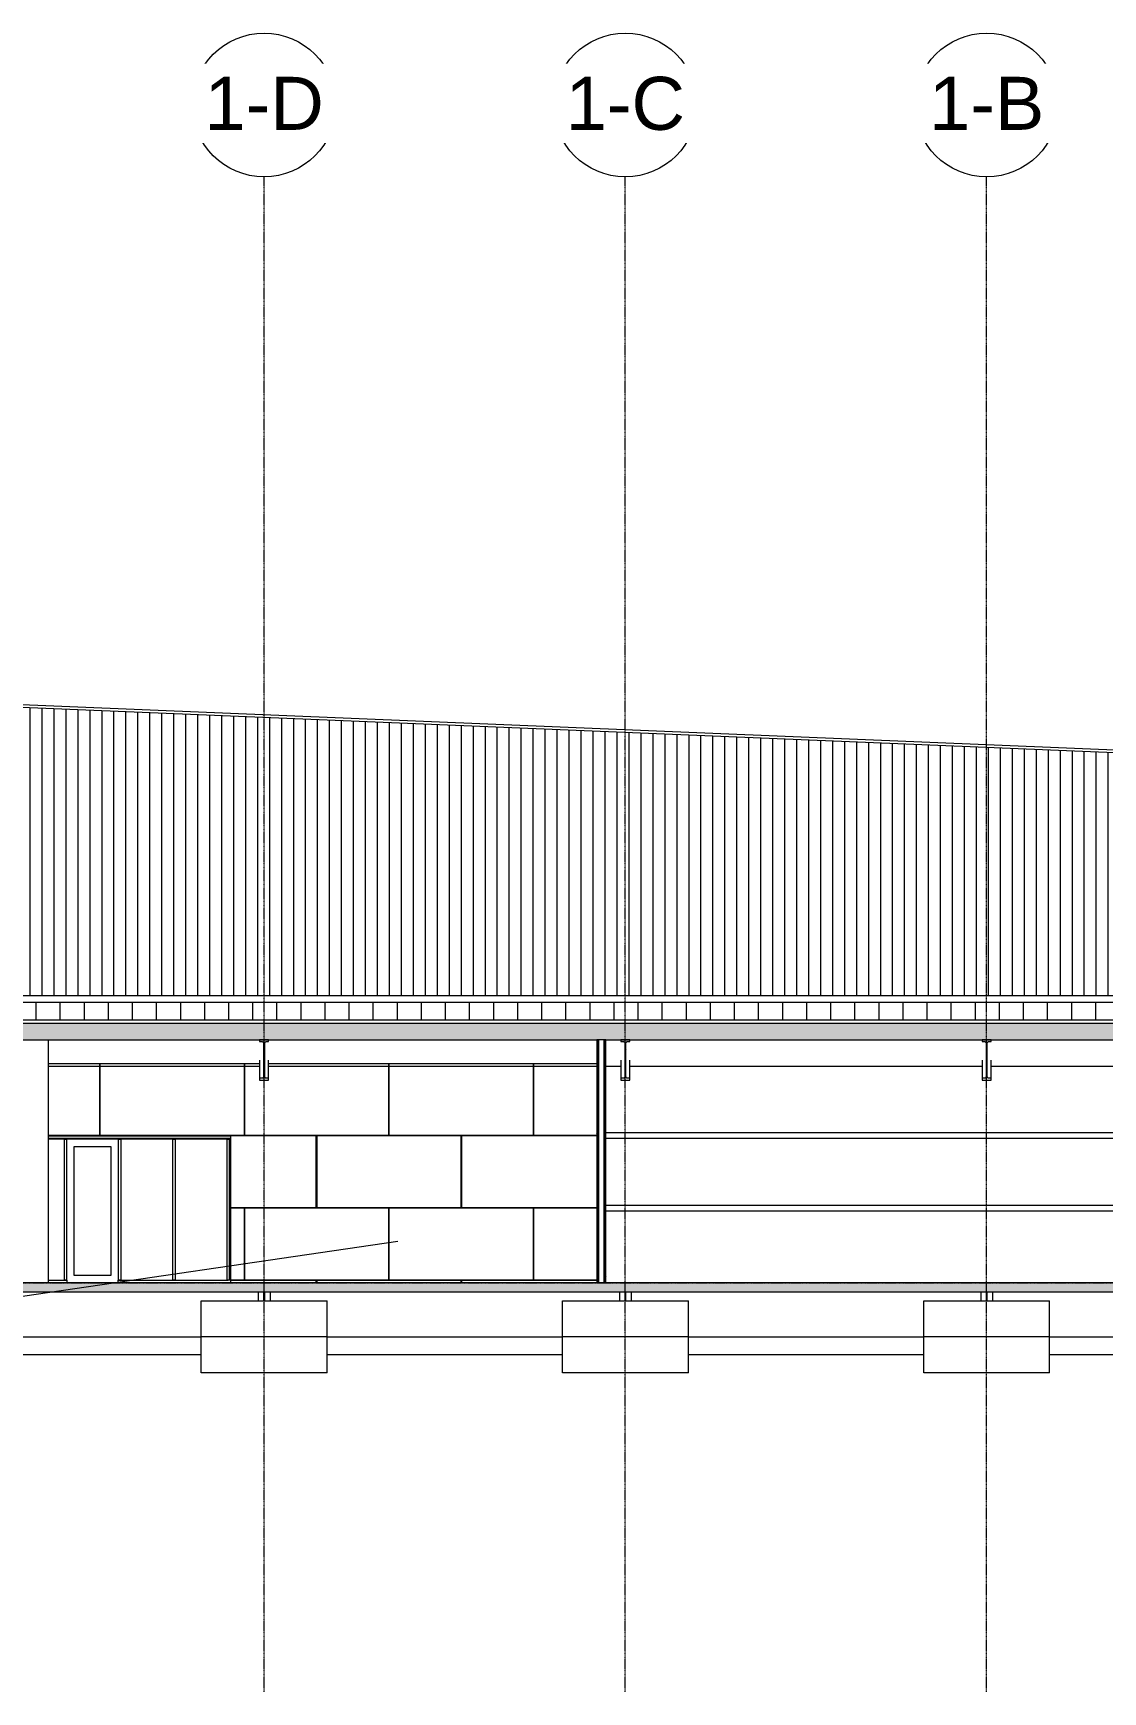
# Model space of a CAD drawing. Header units: inches. Extents: x 21386 to 98862, y -290 to 853.
# Drawn here: x 28499 to 29214, y -273 to 835 of the extents above; entities that cross this region are included whole.
import ezdxf

# ---------------------------------------------------------------- set-up
doc = ezdxf.new("R2010")
doc.units = ezdxf.units.IN
doc.header["$MEASUREMENT"] = 0
doc.linetypes.add('Grid Line 1_2_', pattern=[0.875, 0.5, -0.125, 0.125, -0.125])
doc.linetypes.add('Hidden 1_8_', pattern=[0.1875, 0.125, -0.0625])
for name, color, linetype, lineweight in [('A-ANNO-IDEN', 131, 'Continuous', 9), ('A-CLNG', 13, 'Continuous', 13), ('A-CLNG-PATT', 13, 'Continuous', 25), ('A-DOOR', 31, 'Continuous', 13), ('A-FLOR', 192, 'Continuous', 13), ('A-FLOR-LEVL', 51, 'Continuous', 9), ('A-FLOR-PATT', 8, 'Continuous', 25), ('A-GLAZ-CURT', 52, 'Continuous', 13), ('A-GLAZ-CWMG', 51, 'Continuous', 13), ('A-ROOF', 132, 'Continuous', 13), ('A-ROOF-PATT', 132, 'Continuous', 13), ('A-WALL', 113, 'Continuous', 13), ('A-WALL-PATT', 111, 'Continuous', 25), ('I-WALL', 2, 'Continuous', 13), ('S-BEAM', 12, 'Continuous', 13), ('S-COLS', 52, 'Continuous', 13), ('S-FNDN', 32, 'Continuous', 13), ('S-GRID', 1, 'Continuous', 9), ('S-GRID-IDEN', 1, 'Continuous', 9)]:
    doc.layers.add(name, color=color, linetype=linetype, lineweight=lineweight)
doc.styles.add('Arial_2', font='arial.ttf', dxfattribs={"height": 35.407186})
pattern_1 = [(45, (22033.272, 107.706), (-19.007, 19.007), []), (45, (22033.272, 136.506), (-19.007, 19.007), [])]
pattern_2 = [(0, (22033.272, 107.706), (61.44, 15.36), [2.534, -43.546, 2.534, -43.546, -245.76]), (0, (22033.272, 107.706), (61.44, 15.36), [-92.16, 2.534, -89.626, 2.534, -43.546, -107.52]), (0, (22033.272, 107.706), (61.44, 15.36), [-230.4, 2.534, -28.186, 2.534, -74.266]), (120, (22056.312, 115.386), (-44.02215, 45.5286), [2.534, -43.546, 2.534, -43.546, -245.76]), (120, (22056.312, 115.386), (-44.02215, 45.5286), [-92.16, 2.534, -89.626, 2.534, -43.546, -107.52]), (120, (22056.312, 115.386), (-44.02215, 45.5286), [-230.4, 2.534, -28.186, 2.534, -74.266]), (240, (22063.992, 146.106), (-17.41785, -60.8886), [2.534, -43.546, 2.534, -43.546, -245.76]), (240, (22063.992, 146.106), (-17.41785, -60.8886), [-92.16, 2.534, -89.626, 2.534, -43.546, -107.52]), (240, (22063.992, 146.106), (-17.41785, -60.8886), [-230.4, 2.534, -28.186, 2.534, -74.266])]

# ---------------------------------------------------------------- blocks, each defined once
blk = doc.blocks.new('Struct_Xcel_Sports Complex_rvt-2-Building Section - North_South looking East _ Clinic')
at = {"layer": 'A-FLOR-PATT', "lineweight": 9}
h = blk.add_hatch(dxfattribs=at)
h.set_pattern_fill('FP_25', color=256, style=0, pattern_type=2)
h.set_pattern_definition([(50, (22033.27, 107.706), (55.0854, -4.8198), [5.76, -63.36]), (355, (22033.27, 107.706), (-10.6557, 57.7685), [4.608, -50.688]), (100.451, (22037.863, 107.305), (44.4295, 52.9487), [4.895, -53.848]), (46.184, (22033.27, 123.066), (81.9644, -12.712), [8.64, -95.04]), (96.636, (22040.1, 122.01), (71.7815, 74.8124), [7.343, -80.772]), (351.184, (22033.27, 123.07), (71.782, 74.8124), [6.912, -76.032]), (21, (22040.95, 119.226), (45.842, -30.9215), [5.76, -63.36]), (326, (22040.95, 119.226), (18.687, 55.6915), [4.608, -50.688]), (71.451, (22044.77, 116.65), (64.529, 24.77), [4.895, -53.848]), (37.5, (22033.272, 107.706), (0.9339, 25.5668), [2.534, -47.539, 2.534, -48.922, -50.88]), (37.5, (22033.272, 107.706), (0.9339, 25.5668), [-101.53, 2.534, -48.346]), (7.5, (22033.272, 107.706), (20.20404, 30.2913), [2.534, -26.803, 2.534, -46.387, -19.392]), (7.5, (22033.272, 107.706), (20.20404, 30.2913), [-78.259, 2.534, -16.858]), (327.5, (22016.146, 107.706), (40.9978, -1.7324), [2.534, -16.666, 2.534, -57.37, -79.488]), (327.5, (22016.146, 107.706), (40.9978, -1.7324), [-79.104, 2.534, -76.954]), (317.5, (22008.466, 107.706), (44.7889, 7.6878), [2.534, -22.426, 2.534, -37.248, -56.448]), (317.5, (22008.466, 107.706), (44.7889, 7.6878), [-64.742, 2.534, -53.914])])
h.paths.add_polyline_path([(22104.3, -6), (22790.8, -6), (22790.8, 0), (20899.6, 0), (20899.6, -6), (21949.4, -6)], flags=0)
at = {"layer": 'A-FLOR', "color": 7}
for p, q in [((22790.8, 0), (20899.6, 0)), ((20899.6, -6), (22790.8, -6))]:
    blk.add_line(p, q, dxfattribs=at)
at = {"layer": 'S-FNDN', "color": 8, "lineweight": 9}
for p, q in [((21584.3, -12), (21668.3, -12)), ((21584.3, -36), (21584.3, -12)), ((21668.3, -36), (21668.3, -12)), ((21825.6, -12), (21909.6, -12)), ((21825.6, -36), (21825.6, -12)), ((21909.6, -36), (21909.6, -12)), ((22066.8, -12), (22150.8, -12)), ((22066.8, -36), (22066.8, -12)), ((22150.8, -36), (22150.8, -12)), ((21427.1, -36), (21584.3, -36)), ((21584.3, -60), (21584.3, -36)), ((21668.3, -36), (21584.3, -36)), ((21668.3, -36), (21825.6, -36)), ((21668.3, -60), (21668.3, -36)), ((21825.6, -60), (21825.6, -36)), ((21909.6, -36), (21825.6, -36)), ((21909.6, -36), (22066.8, -36)), ((21909.6, -60), (21909.6, -36)), ((22066.8, -60), (22066.8, -36)), ((22150.8, -36), (22066.8, -36)), ((22150.8, -36), (22280.1, -36)), ((22150.8, -60), (22150.8, -36)), ((21584.3, -48), (21427.1, -48)), ((21825.6, -48), (21668.3, -48)), ((22066.8, -48), (21909.6, -48)), ((22307.1, -48), (22150.8, -48)), ((21668.3, -60), (21584.3, -60)), ((21909.6, -60), (21825.6, -60)), ((22150.8, -60), (22066.8, -60))]:
    blk.add_line(p, q, dxfattribs=at)
blk = doc.blocks.new('W-Wide Flange-Column - B1_F-1528732-Building Section - North_South looking East _ Clinic')
at = {"layer": 'S-COLS', "color": 8, "linetype": 'Hidden 1_8_', "lineweight": 9}
for p, q in [((21626.1, -12), (21626.1, -6)), ((21626.5, -6), (21626.5, -12))]:
    blk.add_line(p, q, dxfattribs=at)
blk = doc.blocks.new('W-Wide Flange-Column - B1_F-1528733-Building Section - North_South looking East _ Clinic')
at = {"layer": 'S-COLS', "color": 8, "linetype": 'Hidden 1_8_', "lineweight": 9}
for p, q in [((21867.4, -12), (21867.4, -6)), ((21867.7, -6), (21867.7, -12))]:
    blk.add_line(p, q, dxfattribs=at)
blk = doc.blocks.new('W-Wide Flange-Column - B1_F-1528734-Building Section - North_South looking East _ Clinic')
at = {"layer": 'S-COLS', "color": 8, "linetype": 'Hidden 1_8_', "lineweight": 9}
for p, q in [((22108.6, -12), (22108.6, -6)), ((22109, -6), (22109, -12))]:
    blk.add_line(p, q, dxfattribs=at)
blk = doc.blocks.new('W-Wide Flange - 2_-3_ deep-1401636-Building Section - North_South looking East _ Clinic')
at = {"layer": 'S-BEAM', "lineweight": 9}
h = blk.add_hatch(dxfattribs=at)
h.set_pattern_fill('FP_17', color=8, style=0, pattern_type=2)
h.set_pattern_definition(pattern_1)
h.paths.add_polyline_path([(21864.6, 135.4), (21870.6, 135.4), (21870.6, 136.8), (21868.6, 136.8), (21868.3, 137), (21868, 137.3), (21867.9, 137.7), (21868, 160.4), (21868.1, 160.7), (21868.4, 161), (21868.8, 161.1), (21870.6, 161.1), (21870.6, 162.4), (21864.6, 162.4), (21864.6, 161.1), (21866.5, 161), (21866.8, 160.9), (21867.1, 160.5), (21867.2, 160.2), (21867.1, 137.3), (21867, 137.1), (21866.7, 136.8), (21866.3, 136.8), (21864.6, 136.8)], flags=0)
at = {"layer": 'S-BEAM', "color": 7}
for p, q in [((21870.6, 162.4), (21864.6, 162.4)), ((21864.6, 162.4), (21864.6, 161.1)), ((21864.6, 161.1), (21866.3, 161.1)), ((21867.2, 160.2), (21867.2, 137.7)), ((21867.9, 137.7), (21867.9, 160.2)), ((21868.8, 161.1), (21870.6, 161.1)), ((21870.6, 161.1), (21870.6, 162.4)), ((21866.3, 136.8), (21864.6, 136.8)), ((21864.6, 136.8), (21864.6, 135.4)), ((21864.6, 135.4), (21870.6, 135.4)), ((21870.6, 136.8), (21868.8, 136.8)), ((21870.6, 135.4), (21870.6, 136.8))]:
    blk.add_line(p, q, dxfattribs=at)
at = {"layer": 'S-BEAM', "color": 8, "lineweight": 9}
for p, q in [((21864.6, 148.8), (21864.6, 136.8)), ((21870.6, 136.8), (21870.6, 148.8))]:
    blk.add_line(p, q, dxfattribs=at)
at = {"layer": 'S-BEAM', "color": 7, "flags": 128}
for points in [[(21866.3, 161.1), (21866.5, 161), (21866.7, 161), (21866.8, 160.9), (21867, 160.7), (21867.1, 160.6), (21867.2, 160.4), (21867.2, 160.2)], [(21867.9, 160.2), (21868, 160.4), (21868, 160.6), (21868.1, 160.7), (21868.3, 160.9), (21868.4, 161), (21868.6, 161), (21868.8, 161.1)], [(21867.2, 137.7), (21867.2, 137.5), (21867.1, 137.3), (21867, 137.1), (21866.8, 137), (21866.7, 136.8), (21866.5, 136.8), (21866.3, 136.8)], [(21868.8, 136.8), (21868.6, 136.8), (21868.4, 136.8), (21868.3, 137), (21868.1, 137.1), (21868, 137.3), (21868, 137.5), (21867.9, 137.7)]]:
    blk.add_lwpolyline(points, dxfattribs=at)
blk = doc.blocks.new('W-Wide Flange - 2_-3_ deep-V35-Building Section - North_South looking East _ Clinic')
at = {"layer": 'S-BEAM', "lineweight": 9}
h = blk.add_hatch(dxfattribs=at)
h.set_pattern_fill('FP_17', color=8, style=0, pattern_type=2)
h.set_pattern_definition(pattern_1)
h.paths.add_polyline_path([(21629.3, 135.4), (21629.3, 136.8), (21627.4, 136.8), (21627, 137), (21626.8, 137.3), (21626.7, 137.7), (21626.7, 160.4), (21626.9, 160.7), (21627.2, 161), (21627.6, 161.1), (21629.3, 161.1), (21629.3, 162.4), (21623.3, 162.4), (21623.3, 161.1), (21625.2, 161), (21625.6, 160.9), (21625.8, 160.6), (21625.9, 160.2), (21625.9, 137.5), (21625.7, 137.1), (21625.4, 136.8), (21625, 136.8), (21623.3, 136.8), (21623.3, 135.4), (21625, 135.4)], flags=0)
at = {"layer": 'S-BEAM', "color": 7}
for p, q in [((21629.3, 162.4), (21623.3, 162.4)), ((21623.3, 162.4), (21623.3, 161.1)), ((21623.3, 161.1), (21625, 161.1)), ((21625.9, 160.2), (21625.9, 137.7)), ((21626.7, 137.7), (21626.7, 160.2)), ((21627.6, 161.1), (21629.3, 161.1)), ((21629.3, 161.1), (21629.3, 162.4)), ((21625, 136.8), (21623.3, 136.8)), ((21623.3, 136.8), (21623.3, 135.4)), ((21623.3, 135.4), (21629.3, 135.4)), ((21629.3, 136.8), (21627.6, 136.8)), ((21629.3, 135.4), (21629.3, 136.8))]:
    blk.add_line(p, q, dxfattribs=at)
at = {"layer": 'S-BEAM', "color": 8, "lineweight": 9}
for p, q in [((21623.3, 148.8), (21623.3, 136.8)), ((21629.3, 136.8), (21629.3, 148.8))]:
    blk.add_line(p, q, dxfattribs=at)
at = {"layer": 'S-BEAM', "color": 7, "flags": 128}
for points in [[(21625, 161.1), (21625.2, 161), (21625.4, 161), (21625.6, 160.9), (21625.7, 160.7), (21625.8, 160.6), (21625.9, 160.4), (21625.9, 160.2)], [(21626.7, 160.2), (21626.7, 160.4), (21626.8, 160.6), (21626.9, 160.7), (21627, 160.9), (21627.2, 161), (21627.4, 161), (21627.6, 161.1)], [(21625.9, 137.7), (21625.9, 137.5), (21625.8, 137.3), (21625.7, 137.1), (21625.6, 137), (21625.4, 136.8), (21625.2, 136.8), (21625, 136.8)], [(21627.6, 136.8), (21627.4, 136.8), (21627.2, 136.8), (21627, 137), (21626.9, 137.1), (21626.8, 137.3), (21626.7, 137.5), (21626.7, 137.7)]]:
    blk.add_lwpolyline(points, dxfattribs=at)
blk = doc.blocks.new('W-Wide Flange - 2_-3_ deep-V38-Building Section - North_South looking East _ Clinic')
at = {"layer": 'S-BEAM', "lineweight": 9}
h = blk.add_hatch(dxfattribs=at)
h.set_pattern_fill('FP_17', color=8, style=0, pattern_type=2)
h.set_pattern_definition(pattern_1)
h.paths.add_polyline_path([(22109.2, 135.4), (22111.8, 135.4), (22111.8, 136.8), (22109.9, 136.8), (22109.5, 137), (22109.3, 137.3), (22109.2, 137.7), (22109.2, 160.4), (22109.4, 160.7), (22109.7, 161), (22110.1, 161.1), (22111.8, 161.1), (22111.8, 162.4), (22105.8, 162.4), (22105.8, 161.1), (22107.7, 161), (22108.1, 160.9), (22108.3, 160.6), (22108.4, 160.2), (22108.4, 137.5), (22108.2, 137.1), (22107.9, 136.8), (22107.5, 136.8), (22105.8, 136.8), (22105.8, 135.4)], flags=0)
at = {"layer": 'S-BEAM', "color": 7}
for p, q in [((22111.8, 162.4), (22105.8, 162.4)), ((22105.8, 162.4), (22105.8, 161.1)), ((22105.8, 161.1), (22107.5, 161.1)), ((22108.4, 160.2), (22108.4, 137.7)), ((22109.2, 137.7), (22109.2, 160.2)), ((22110.1, 161.1), (22111.8, 161.1)), ((22111.8, 161.1), (22111.8, 162.4)), ((22107.5, 136.8), (22105.8, 136.8)), ((22105.8, 136.8), (22105.8, 135.4)), ((22105.8, 135.4), (22111.8, 135.4)), ((22111.8, 136.8), (22110.1, 136.8)), ((22111.8, 135.4), (22111.8, 136.8))]:
    blk.add_line(p, q, dxfattribs=at)
at = {"layer": 'S-BEAM', "color": 8, "lineweight": 9}
for p, q in [((22105.8, 148.8), (22105.8, 136.8)), ((22111.8, 136.8), (22111.8, 148.8))]:
    blk.add_line(p, q, dxfattribs=at)
at = {"layer": 'S-BEAM', "color": 7, "flags": 128}
for points in [[(22107.5, 161.1), (22107.7, 161), (22107.9, 161), (22108.1, 160.9), (22108.2, 160.7), (22108.3, 160.6), (22108.4, 160.4), (22108.4, 160.2)], [(22109.2, 160.2), (22109.2, 160.4), (22109.3, 160.6), (22109.4, 160.7), (22109.5, 160.9), (22109.7, 161), (22109.9, 161), (22110.1, 161.1)], [(22108.4, 137.7), (22108.4, 137.5), (22108.3, 137.3), (22108.2, 137.1), (22108.1, 137), (22107.9, 136.8), (22107.7, 136.8), (22107.5, 136.8)], [(22110.1, 136.8), (22109.9, 136.8), (22109.7, 136.8), (22109.5, 137), (22109.4, 137.1), (22109.3, 137.3), (22109.2, 137.5), (22109.2, 137.7)]]:
    blk.add_lwpolyline(points, dxfattribs=at)
blk = doc.blocks.new('Girt_C - 10_D-1401750-Building Section - North_South looking East _ Clinic')
at = {"layer": 'S-BEAM', "color": 8, "lineweight": 9}
for p, q in [((22350.6, 100.2), (21854.6, 100.2)), ((22359.8, 100.2), (22356.6, 100.2)), ((22359.8, 100), (22359.8, 96.7)), ((21171.2, 96.7), (21172.2, 96.7)), ((21171.2, 96.2), (21172.2, 96.2)), ((21482.1, 96.7), (21603.9, 96.7)), ((21482.1, 96.2), (21603.9, 96.2)), ((21854.6, 96.7), (22350.6, 96.7)), ((22276.6, 96.2), (22350.2, 96.2)), ((22356.6, 96.7), (22359.8, 96.7))]:
    blk.add_line(p, q, dxfattribs=at)
blk = doc.blocks.new('columns and girder2 - one-1334686-Building Section - North_South looking East _ Clinic')
at = {"layer": 'S-BEAM', "color": 10, "lineweight": 9}
for p, q in [((21146.8, 385), (21187.8, 383.3)), ((21187.8, 384.5), (21187.8, 341.5)), ((21190.8, 341.5), (21190.8, 384.4)), ((21190.8, 383.2), (21381.1, 375.3)), ((21363, 359), (21240.6, 341.5)), ((21251.2, 341.5), (21363, 357.5)), ((21381.1, 356.7), (21363, 359)), ((21363, 357.5), (21381.1, 355.1)), ((21146.8, 333.2), (21187.8, 333.2)), ((21187.8, 334.2), (21187.8, 330.5)), ((21190.8, 330.5), (21190.8, 334.2)), ((21190.8, 332.9), (21199.7, 334.2)), ((21187.8, 330.5), (21183.3, 293.3)), ((21184.8, 293.3), (21189.3, 330.5)), ((21187.8, 330.5), (21190.8, 330.5)), ((21182.4, 285.9), (21177.5, 245)), ((21179, 245), (21184, 285.9))]:
    blk.add_line(p, q, dxfattribs=at)
at = {"layer": 'S-BEAM', "color": 8, "lineweight": 9}
for p, q in [((22334.8, 96.2), (22334.8, 96)), ((22336.3, 96), (22336.3, 96.2)), ((21147.3, -6), (21146.8, -10.3)), ((21146.8, -10.9), (21148.2, -10.9)), ((21148.2, -10.9), (21148.8, -6))]:
    blk.add_line(p, q, dxfattribs=at)
blk = doc.blocks.new('Girt_C - 10_D-1835924-Building Section - North_South looking East _ Clinic')
at = {"layer": 'S-BEAM', "color": 8, "lineweight": 9}
for p, q in [((22273.2, 51.6), (21854.6, 51.6)), ((21854.6, 48.1), (22273.2, 48.1)), ((22273.2, 51.4), (22273.2, 48.1))]:
    blk.add_line(p, q, dxfattribs=at)
blk = doc.blocks.new('Girt_C - 10_D-1401751-Building Section - North_South looking East _ Clinic')
at = {"layer": 'S-BEAM', "color": 8, "lineweight": 9}
for p, q in [((21854.6, 144.7), (21864.6, 144.7)), ((21870.6, 144.7), (22105.8, 144.7)), ((22111.8, 144.7), (22347.1, 144.7)), ((22356.6, 144.7), (22359.8, 144.7)), ((22358.8, 148.7), (22358.1, 148.7)), ((22359.8, 148.2), (22358.1, 148.2)), ((22359.8, 148.2), (22359.8, 144.9))]:
    blk.add_line(p, q, dxfattribs=at)
blk = doc.blocks.new('System Panel - Interior Glazing-1220293-Building Section - North_South looking East _ Clinic')
at = {"layer": 'A-GLAZ-CURT', "color": 8, "lineweight": 9}
blk.add_line((21601.3, 96), (21566.9, 96), dxfattribs=at)
blk = doc.blocks.new('System Panel - Interior Glazing-1870824-Building Section - North_South looking East _ Clinic')
at = {"layer": 'A-GLAZ-CURT', "color": 8, "lineweight": 9}
blk.add_line((21565.1, 96), (21530.7, 96), dxfattribs=at)
blk = doc.blocks.new('Rectangular Mullion - Interior 1_75_ x 4_5_-1179494-Building Section - North_South looking East _ Clinic')
at = {"layer": 'A-GLAZ-CWMG', "color": 8, "lineweight": 9}
blk.add_line((21566, 1.8), (21602.2, 1.8), dxfattribs=at)
blk = doc.blocks.new('Rectangular Mullion - Interior 1_75_ x 4_5_-1220290-Building Section - North_South looking East _ Clinic')
at = {"layer": 'A-GLAZ-CWMG', "color": 8, "lineweight": 9}
for p, q in [((22313, 96), (22314.7, 96)), ((22313, 96), (22313, 1.8)), ((22314.7, 96), (22314.7, 1.8)), ((22314.7, 1.8), (22313, 1.8))]:
    blk.add_line(p, q, dxfattribs=at)
blk = doc.blocks.new('Door_Single_Storefront - one-V42-Building Section - North_South looking East _ Clinic')
at = {"layer": 'A-DOOR', "color": 8, "lineweight": 9}
for p, q in [((21528.9, 96), (21494.5, 96)), ((21499.5, 5), (21499.5, 91)), ((21499.5, 91), (21523.9, 91)), ((21523.9, 91), (21523.9, 5)), ((21523.9, 5), (21499.5, 5))]:
    blk.add_line(p, q, dxfattribs=at)
blk = doc.blocks.new('Rectangular Mullion - Interior 1_75_ x 4_5_-1870858-Building Section - North_South looking East _ Clinic')
at = {"layer": 'A-GLAZ-CWMG', "color": 8, "lineweight": 9}
for p, q in [((21528.9, 0), (21528.9, 1.8)), ((21528.9, 1.8), (21566, 1.8))]:
    blk.add_line(p, q, dxfattribs=at)
blk = doc.blocks.new('Rectangular Mullion - Interior 1_75_ x 4_5_-1869799-Building Section - North_South looking East _ Clinic')
at = {"layer": 'A-GLAZ-CWMG', "color": 8, "lineweight": 9}
for p, q in [((21601.6, 96), (21603.3, 96)), ((21601.6, 1.8), (21601.6, 96)), ((21603.3, 1.8), (21603.3, 96)), ((21603.3, 1.8), (21601.6, 1.8))]:
    blk.add_line(p, q, dxfattribs=at)
blk = doc.blocks.new('System Panel - Interior Glazing-1870739-Building Section - North_South looking East _ Clinic')
at = {"layer": 'A-GLAZ-CURT', "color": 8, "lineweight": 9}
blk.add_line((21492.7, 96), (21482.1, 96), dxfattribs=at)
blk = doc.blocks.new('Rectangular Mullion - Interior 1_75_ x 4_5_-1870859-Building Section - North_South looking East _ Clinic')
at = {"layer": 'A-GLAZ-CWMG', "color": 8, "lineweight": 9}
for p, q in [((21482.1, 1.8), (21494.5, 1.8)), ((21494.5, 1.8), (21494.5, 0))]:
    blk.add_line(p, q, dxfattribs=at)
blk = doc.blocks.new('Grid - Grid Head - Circle-14747-Building Section - North_South looking East _ Clinic')
at = {"layer": 'S-GRID-IDEN'}
blk.add_circle((21143.8, 786.7), 48, dxfattribs=at)

msp = doc.modelspace()

# ---------------------------------------------------------------- hatches: boundary and pattern name
at = {"layer": 'A-CLNG-PATT', "lineweight": 9}
h = msp.add_hatch(dxfattribs=at)
h.set_pattern_fill('FP_21', color=8, style=0, pattern_type=2)
h.set_pattern_definition([(161.57, (22034.232, 108.666), (-7.6802237, -0.0009796), [0, -54.643, 6.067, 0]), (18.43, (22032.312, 108.666), (-7.6802237, 0.0009796), [0, -54.643, 6.067, 0]), (108.43, (22034.232, 108.666), (3.8382953, -19.2013653), [18.211, -42.499]), (71.57, (22032.312, 108.666), (3.8382953, 19.2013653), [18.211, -42.499])])
h.paths.add_polyline_path([(28880.6, 162.2), (29813.8, 162.2), (29813.8, 173.3), (27918.8, 173.3), (27918.8, 162.2), (28879.8, 162.2)], flags=0)
at = {"layer": 'A-ROOF-PATT', "lineweight": 9}
h = msp.add_hatch(dxfattribs=at)
h.set_pattern_fill('FP_22', color=8, style=0, pattern_type=2)
h.set_pattern_definition([(90, (180.953, -760.156), (-16.082, 1e-15), [])])
h.paths.add_polyline_path([(27916.3, 175.4), (29813.1, 175.5), (29813.1, 188.2), (29760.1, 188.2), (29760.1, 179.8), (29761.7, 179.8), (29761.7, 179.7), (29681.1, 179.7), (29681.1, 179.8), (29682.7, 179.8), (29682.7, 188.2), (29587.6, 188.2), (29587.6, 177.1), (29543.6, 177.1), (29543.6, 187.1), (29508.3, 187.1), (29508.3, 188.2), (29475.8, 188.1), (29475.8, 182.6), (29416.3, 182.6), (29416.3, 188.7), (29399.1, 188.7), (29399.1, 187.7), (29397.8, 187.7), (29397.8, 187.4), (29381.3, 187.4), (29381.3, 186.6), (29380.7, 186.1), (29380.7, 186.2), (29380.7, 187.4), (29379.3, 187.4), (29379.2, 176.4), (29378.2, 176.4), (29375.4, 176.4), (29375.4, 187.4), (29374, 187.4), (29373.9, 186.1), (29373.3, 186.7), (29373.3, 187.4), (29372.8, 187.4), (29372.8, 176.4), (29370, 176.4), (29370, 187.4), (28149.1, 187.5), (28149.1, 187.6), (27916.3, 187.6), (27916.3, 183.8)], flags=0)
at = {"layer": 'A-WALL-PATT', "lineweight": 9}
h = msp.add_hatch(dxfattribs=at)
h.set_pattern_fill('FP_27', color=8, style=0, pattern_type=2)
h.set_pattern_definition([(90, (22305.319, 0), (-8, 5e-16), [])])
h.paths.add_polyline_path([(28149.1, 192), (29370, 192), (29370, 241.8), (29372.8, 241.8), (29372.8, 192), (29373.3, 192), (29373.4, 198.6), (29373.7, 198.7), (29375.4, 198.7), (29375.4, 240.8), (29379.3, 240.8), (29379.3, 198.7), (29381.3, 198.6), (29381.3, 198.5), (29381.3, 192), (29396.8, 192), (29396.8, 346.6), (28412.2, 387.6), (28412.2, 238.9), (28149.1, 238.9), (28149.1, 193.6)], flags=0)
h.paths.add_polyline_path([(29373.9, 237.3), (29373.3, 237.8), (29373.3, 241.1), (29373.4, 241.1), (29373.5, 237.8), (29374, 237.4)], flags=0)
h.paths.add_polyline_path([(29380.7, 237.3), (29380.7, 237.4), (29381.2, 237.8), (29381.2, 241.1), (29381.3, 241.1), (29381.3, 237.8), (29381, 237.6)], flags=0)
h.paths.add_polyline_path([(29368.5, 239.5), (29368.5, 239.5), (29369, 240), (29369.1, 243.5), (29384.5, 242.6), (29384.5, 240), (29384.4, 240), (29384.4, 242.6), (29369.1, 243.4), (29369, 239.9)], flags=0)
h.paths.add_polyline_path([(29375.4, 241.2), (29373.5, 241.2), (29373.5, 241.3), (29381.1, 241.3), (29381.1, 241.2), (29375.6, 241.2)], flags=0)
h = msp.add_hatch(dxfattribs=at)
h.set_pattern_fill('FP_32', color=8, style=0, pattern_type=2)
h.set_pattern_definition(pattern_2)
h.paths.add_polyline_path([(28876.4, 0), (28876.4, 162.2), (28875.8, 162.2), (28875.8, 0)], flags=0)
h = msp.add_hatch(dxfattribs=at)
h.set_pattern_fill('FP_32', color=8, style=0, pattern_type=2)
h.set_pattern_definition(pattern_2)
h.paths.add_polyline_path([(28877.1, 0), (28877.1, 162.2), (28876.4, 162.2), (28876.4, 0)], flags=0)
h = msp.add_hatch(dxfattribs=at)
h.set_pattern_fill('FP_32', color=8, style=0, pattern_type=2)
h.set_pattern_definition(pattern_2)
h.paths.add_polyline_path([(28881.2, 0), (28881.2, 162.2), (28880.6, 162.2), (28880.6, 0)], flags=0)
h = msp.add_hatch(dxfattribs=at)
h.set_pattern_fill('FP_32', color=8, style=0, pattern_type=2)
h.set_pattern_definition(pattern_2)
h.paths.add_polyline_path([(28881.8, 0), (28881.8, 162.2), (28881.2, 162.2), (28881.2, 0)], flags=0)
h = msp.add_hatch(dxfattribs=at)
h.set_pattern_fill('FP_29', color=8, style=0, pattern_type=2)
h.set_pattern_definition([(90, (21354.3, 532.5), (-193, -193), [48, -145]), (180, (21354.3, 532.5), (-2e-14, -193), [96, -97]), (270, (21258.3, 580.5), (-193, -193), [48, -145]), (180, (21354.3, 580.5), (-2e-14, -193), [96, -97]), (270, (21257.8, 580.5), (-193, -193), [48, -145]), (180, (21257.8, 580.5), (-2e-14, -193), [96, -97]), (90, (21161.8, 532.5), (-193, -193), [48, -145]), (180, (21257.8, 532.5), (-2e-14, -193), [96, -97]), (90, (21306.55, 580.75), (-193, -193), [48, -145]), (180, (21354.68, 580.75), (-2e-14, -193), [48.125, -144.875]), (180, (21354.68, 628.75), (-2e-14, -193), [48.125, -144.875]), (90, (21210.05, 580.75), (-193, -193), [48, -145]), (180, (21306.05, 580.75), (-2e-14, -193), [96, -97]), (270, (21306.05, 628.75), (-193, -193), [48, -145]), (180, (21306.05, 628.75), (-2e-14, -193), [96, -97]), (180, (21209.55, 580.75), (-2e-14, -193), [48, -145]), (270, (21209.55, 628.75), (-193, -193), [48, -145]), (180, (21209.55, 628.75), (-2e-14, -193), [48, -145]), (90, (21354.3, 629), (-193, -193), [48, -145]), (180, (21354.3, 629), (-2e-14, -193), [96, -97]), (270, (21258.3, 677), (-193, -193), [48, -145]), (180, (21354.3, 677), (-2e-14, -193), [96, -97]), (270, (21257.8, 677), (-193, -193), [48, -145]), (180, (21257.8, 677), (-2e-14, -193), [96, -97]), (90, (21161.8, 629), (-193, -193), [48, -145]), (180, (21257.8, 629), (-2e-14, -193), [96, -97]), (90, (21306.55, 677.25), (-193, -193), [48, -145]), (180, (21354.68, 677.25), (-2e-14, -193), [48.125, -144.875]), (180, (21354.68, 725.25), (-2e-14, -193), [48.125, -144.875]), (90, (21210.05, 677.25), (-193, -193), [48, -145]), (180, (21306.05, 677.25), (-2e-14, -193), [96, -97]), (270, (21306.05, 725.25), (-193, -193), [48, -145]), (180, (21306.05, 725.25), (-2e-14, -193), [96, -97]), (180, (21209.55, 677.25), (-2e-14, -193), [48, -145]), (270, (21209.55, 725.25), (-193, -193), [48, -145]), (180, (21209.55, 725.25), (-2e-14, -193), [48, -145])])
h.paths.add_polyline_path([(28666.8, 0), (28875.8, 0), (28875.8, 146.3), (28656.6, 146.3), (28656.6, 135.4), (28650.6, 135.4), (28650.6, 146.3), (28509.3, 146.3), (28509.3, 98.2), (28631.2, 98.2), (28631.2, 0)], flags=0)

# ---------------------------------------------------------------- linework, layer by layer
at = {"layer": 'A-ANNO-IDEN', "color": 153}
msp.add_line((28742.8, 27.7), (27523.4, -151.5), dxfattribs=at)
at = {"layer": 'A-CLNG', "color": 7}
for p, q in [((29813.8, 173.3), (27918.8, 173.3)), ((27918.8, 162.2), (28875.8, 162.2)), ((28881.8, 162.2), (29377.8, 162.2))]:
    msp.add_line(p, q, dxfattribs=at)
at = {"layer": 'A-FLOR-LEVL', "linetype": 'Grid Line 1_2_'}
msp.add_line((27388.9, 0), (30688.2, 0), dxfattribs=at)
at = {"layer": 'A-ROOF', "color": 8, "lineweight": 9}
for p, q in [((28147.7, 400.6), (29460.4, 346)), ((29460.4, 344), (28147.7, 398.6)), ((28150.6, 187.4), (29370, 187.4))]:
    msp.add_line(p, q, dxfattribs=at)
at = {"layer": 'A-ROOF', "color": 7}
for p, q in [((29813.8, 175.4), (27916.3, 175.4)), ((27916.3, 173.4), (29813.8, 173.4))]:
    msp.add_line(p, q, dxfattribs=at)
at = {"layer": 'A-WALL', "color": 8, "lineweight": 9}
msp.add_line((28149.1, 192), (29370, 192), dxfattribs=at)
at = {"layer": 'A-WALL', "color": 7}
for p, q in [((28881.8, 162.2), (28875.8, 162.2)), ((28876.4, 0), (28876.4, 162.2)), ((28877.1, 0), (28877.1, 162.2)), ((28880.6, 0), (28880.6, 162.2)), ((28881.2, 0), (28881.2, 162.2))]:
    msp.add_line(p, q, dxfattribs=at)
at = {"layer": 'I-WALL', "color": 8, "lineweight": 9}
for p, q in [((28509.3, 162.2), (28509.3, 0)), ((28650.6, 146.3), (28509.3, 146.3)), ((28509.3, 144.8), (28650.6, 144.8)), ((28875.8, 146.3), (28656.6, 146.3)), ((28656.6, 144.8), (28875.8, 144.8)), ((28881.8, 144.8), (28891.8, 144.8)), ((28897.8, 144.8), (29133.1, 144.8)), ((29139.1, 144.8), (29374.3, 144.8)), ((28509.3, 98.2), (28631.2, 98.2)), ((28631.2, 98.2), (28631.2, 0))]:
    msp.add_line(p, q, dxfattribs=at)
at = {"layer": 'I-WALL', "color": 7}
for p, q in [((28875.8, 162.2), (28875.8, 0)), ((28881.8, 0), (28881.8, 162.2)), ((28875.8, 0), (28881.8, 0))]:
    msp.add_line(p, q, dxfattribs=at)
at = {"layer": 'S-COLS', "color": 8, "lineweight": 9}
for p, q in [((28649.6, -6), (28649.6, -12)), ((28657.6, -6), (28657.6, -12)), ((28890.8, -6), (28890.8, -12)), ((28898.8, -6), (28898.8, -12)), ((29132.1, -6), (29132.1, -12)), ((29140.1, -6), (29140.1, -12))]:
    msp.add_line(p, q, dxfattribs=at)
at = {"layer": 'S-GRID', "linetype": 'Grid Line 1_2_'}
for p, q in [((28653.6, -273.2), (28653.6, 738.7)), ((28653.6, -273.2), (28653.6, 738.7)), ((28894.8, -273.2), (28894.8, 738.7)), ((28894.8, -273.2), (28894.8, 738.7)), ((29136.1, -273.2), (29136.1, 738.7)), ((29136.1, -273.2), (29136.1, 738.7))]:
    msp.add_line(p, q, dxfattribs=at)

# ---------------------------------------------------------------- block references
at = {"color": 50, "lineweight": 5}
msp.add_blockref('Struct_Xcel_Sports Complex_rvt-2-Building Section - North_South looking East _ Clinic', (7027.3, 0), dxfattribs=at)
at = {"layer": 'A-DOOR', "color": 8, "lineweight": 9}
msp.add_blockref('Door_Single_Storefront - one-V42-Building Section - North_South looking East _ Clinic', (7027.3, 0), dxfattribs=at)
at = {"layer": 'A-GLAZ-CURT', "color": 8, "lineweight": 9}
for name in ['System Panel - Interior Glazing-1870739-Building Section - North_South looking East _ Clinic', 'System Panel - Interior Glazing-1870824-Building Section - North_South looking East _ Clinic', 'System Panel - Interior Glazing-1220293-Building Section - North_South looking East _ Clinic']:
    msp.add_blockref(name, (7027.3, 0), dxfattribs=at)
at = {"layer": 'A-GLAZ-CWMG', "color": 8, "lineweight": 9}
for name, p in [('Rectangular Mullion - Interior 1_75_ x 4_5_-1220290-Building Section - North_South looking East _ Clinic', (6207, 0)), ('Rectangular Mullion - Interior 1_75_ x 4_5_-1220290-Building Section - North_South looking East _ Clinic', (6243.2, 0)), ('Rectangular Mullion - Interior 1_75_ x 4_5_-1220290-Building Section - North_South looking East _ Clinic', (6279.4, 0)), ('Rectangular Mullion - Interior 1_75_ x 4_5_-1220290-Building Section - North_South looking East _ Clinic', (6315.6, 0)), ('Rectangular Mullion - Interior 1_75_ x 4_5_-1869799-Building Section - North_South looking East _ Clinic', (7027.3, 0)), ('Rectangular Mullion - Interior 1_75_ x 4_5_-1870859-Building Section - North_South looking East _ Clinic', (7027.3, 0)), ('Rectangular Mullion - Interior 1_75_ x 4_5_-1870858-Building Section - North_South looking East _ Clinic', (7027.3, 0)), ('Rectangular Mullion - Interior 1_75_ x 4_5_-1179494-Building Section - North_South looking East _ Clinic', (7027.3, 0))]:
    msp.add_blockref(name, p, dxfattribs=at)
at = {"layer": 'S-BEAM', "color": 10, "lineweight": 9}
msp.add_blockref('columns and girder2 - one-1334686-Building Section - North_South looking East _ Clinic', (7027.3, 0), dxfattribs=at)
at = {"layer": 'S-BEAM', "color": 8, "lineweight": 9}
for name in ['W-Wide Flange - 2_-3_ deep-V35-Building Section - North_South looking East _ Clinic', 'W-Wide Flange - 2_-3_ deep-1401636-Building Section - North_South looking East _ Clinic', 'W-Wide Flange - 2_-3_ deep-V38-Building Section - North_South looking East _ Clinic', 'Girt_C - 10_D-1401751-Building Section - North_South looking East _ Clinic', 'Girt_C - 10_D-1401750-Building Section - North_South looking East _ Clinic', 'Girt_C - 10_D-1835924-Building Section - North_South looking East _ Clinic']:
    msp.add_blockref(name, (7027.3, 0), dxfattribs=at)
at = {"layer": 'S-COLS', "color": 8, "linetype": 'Hidden 1_8_', "lineweight": 9}
for name in ['W-Wide Flange-Column - B1_F-1528732-Building Section - North_South looking East _ Clinic', 'W-Wide Flange-Column - B1_F-1528733-Building Section - North_South looking East _ Clinic', 'W-Wide Flange-Column - B1_F-1528734-Building Section - North_South looking East _ Clinic']:
    msp.add_blockref(name, (7027.3, 0), dxfattribs=at)
at = {"layer": 'S-GRID-IDEN'}
for p in [(7509.8, 0), (7751, 0), (7992.3, 0)]:
    msp.add_blockref('Grid - Grid Head - Circle-14747-Building Section - North_South looking East _ Clinic', p, dxfattribs=at)

# ---------------------------------------------------------------- next in the draw order: texts
at = {"layer": 'S-GRID-IDEN', "char_height": 35.41, "width": 85.104, "attachment_point": 2, "line_spacing_factor": 0.938532, "style": 'Arial_2', "bg_fill": 3, "box_fill_scale": 1.25, "bg_fill_color": 0, "bg_fill_transparency": 0}
for s, insert in [('3-6', (28653.6, 805.5)), ('3-5', (28894.8, 805.5)), ('3-4', (29136.1, 805.5))]:
    msp.add_mtext(s, dxfattribs=dict(at, insert=insert))

# ---------------------------------------------------------------- next in the draw order: block references
at = {"layer": 'S-GRID-IDEN'}
for p in [(7509.8, 0), (7751, 0), (7992.3, 0)]:
    msp.add_blockref('Grid - Grid Head - Circle-14747-Building Section - North_South looking East _ Clinic', p, dxfattribs=at)

# ---------------------------------------------------------------- next in the draw order: texts
at = {"layer": 'S-GRID-IDEN', "char_height": 35.41, "attachment_point": 2, "line_spacing_factor": 0.938532, "style": 'Arial_2', "bg_fill": 3, "box_fill_scale": 1.25, "bg_fill_color": 0, "bg_fill_transparency": 0}
for s, insert, width in [('1-D', (28653.6, 805.5), 94.608), ('1-C', (28894.8, 805.5), 94.608), ('1-B', (29136.1, 805.5), 91.584)]:
    msp.add_mtext(s, dxfattribs=dict(at, insert=insert, width=width))

doc.saveas('drawing.dxf')
